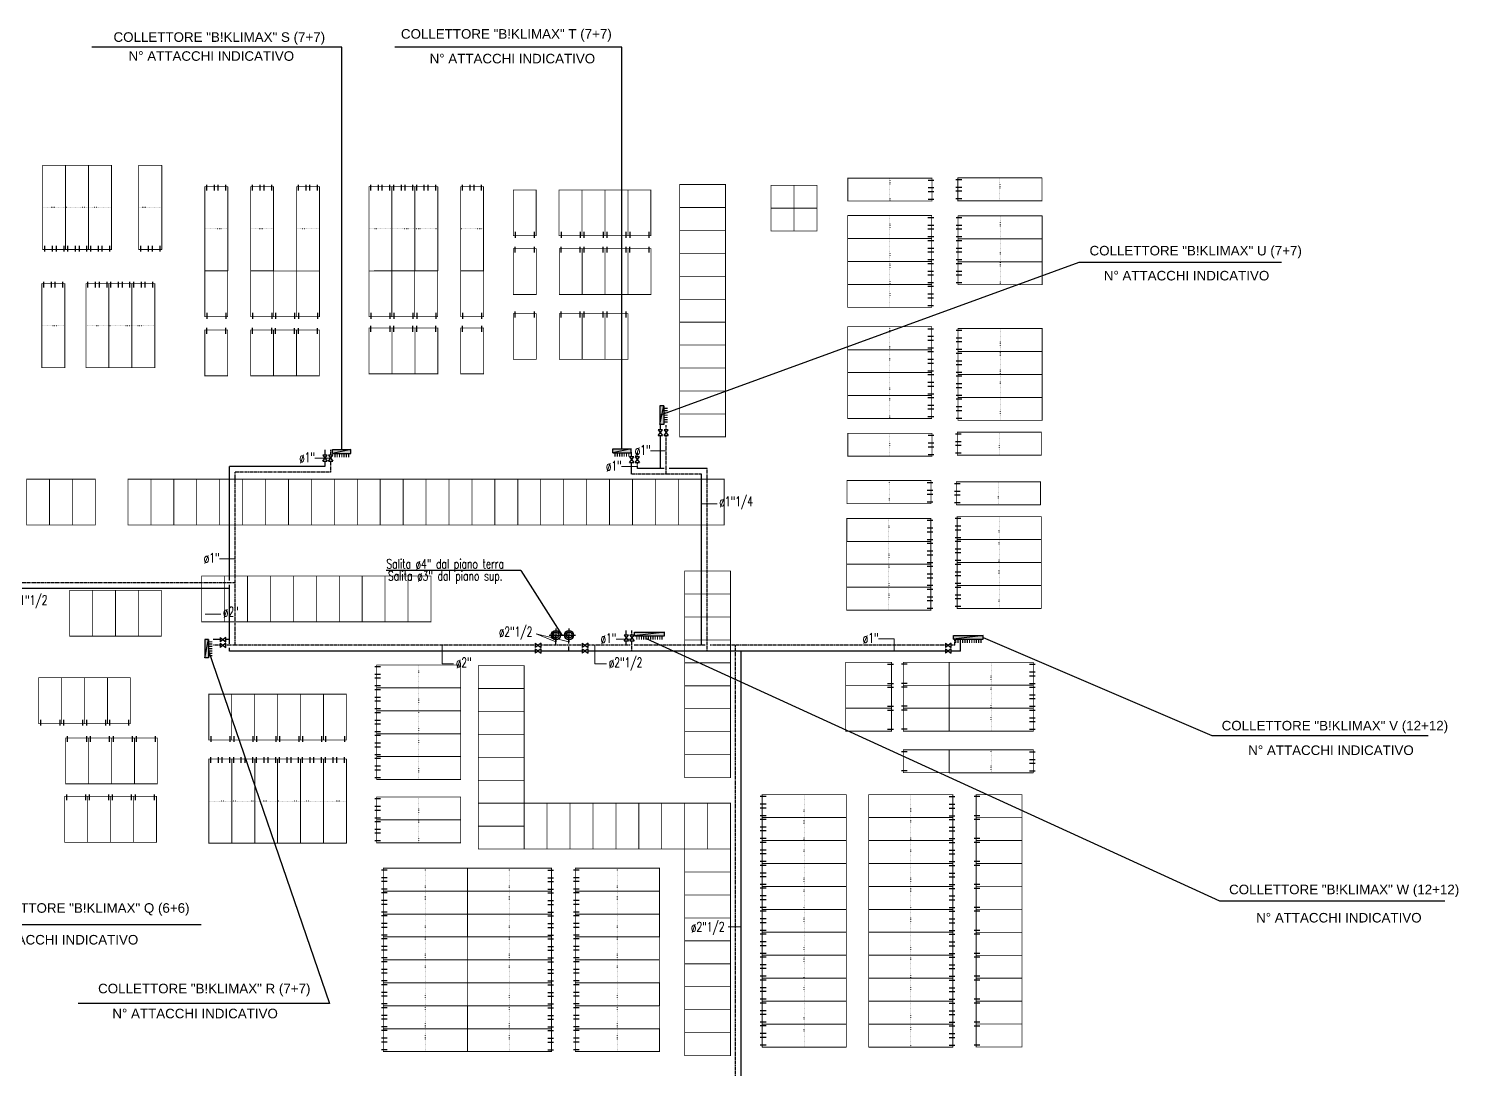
# Model space of a CAD drawing. Header units: millimetres. Extents: x 24747 to 137666, y -34589 to 43444.
# Drawn here: x 114956 to 118697, y 13983 to 16705 of the extents above; entities that cross this region are included whole.
import ezdxf

# ---------------------------------------------------------------- set-up
doc = ezdxf.new("R2010")
doc.units = ezdxf.units.MM
doc.header["$LTSCALE"] = 10
for name, pattern in [('ACAD_ISO07W100', [3, 0, -3]), ('DASHDOT', [25.4, 12.7, -6.35, 0, -6.35]), ('HIDDEN', [0.375, 0.25, -0.125])]:
    doc.linetypes.add(name, pattern=pattern)
for name, color, linetype in [('Collettori Maxi', 7, 'Continuous'), ('Pannelli', 7, 'Continuous'), ('TUBAZIONI', 6, 'Continuous')]:
    doc.layers.add(name, color=color, linetype=linetype)
doc.styles.add('ARIAL', font='arial.ttf')
doc.styles.add('ROMANS', font='romans')

# ---------------------------------------------------------------- blocks, each defined once
blk = doc.blocks.new('1200')
at = {"layer": 'Pannelli', "color": 4}
for p, q in [((0.05, 1.1), (0.05, 1.25)), ((0.55, 1.1), (0.55, 1.25))]:
    blk.add_line(p, q, dxfattribs=at)
at = {"layer": 'Pannelli', "linetype": 'ACAD_ISO07W100', "ltscale": 0.07}
blk.add_line((0.6, 0.6), (0, 0.6), dxfattribs=at)
at = {"layer": 'Pannelli', "color": 4, "const_width": 0.02}
blk.add_lwpolyline([(0, 1.2), (0, 0), (0.6, 0), (0.6, 1.2), (0, 1.2)], dxfattribs=at)
blk = doc.blocks.new('colonna')
at = {"layer": 'TUBAZIONI', "color": 1, "linetype": 'DASHDOT'}
for p, q in [((-17, 0), (17, 0)), ((0, 17.2), (0, -17.2))]:
    blk.add_line(p, q, dxfattribs=at)
at = {"layer": 'TUBAZIONI', "color": 1}
for radius in [12, 8]:
    blk.add_circle((0, 0), radius, dxfattribs=at)
blk.add_arc((4, 0), 10, 130.4205, 229.5795, dxfattribs=at)
blk = doc.blocks.new('dddd')
at = {"layer": 'Pannelli', "color": 4}
for p, q in [((-164.9, 45.4, 0), (-179.9, 45.4, 0)), ((-164.9, 25.4, 0), (-179.9, 25.4, 0)), ((-164.9, 15.4, 0), (-179.9, 15.4, 0)), ((-164.9, -4.6, 0), (-179.9, -4.6, 0))]:
    blk.add_line(p, q, dxfattribs=at)
at = {"layer": 'Pannelli', "color": 4, "lineweight": 0}
blk.add_line((-174.9, 50.4, 0), (45.1, 50.4, 0), dxfattribs=at)
at = {"layer": 'Pannelli', "color": 4, "linetype": 'ACAD_ISO07W100', "ltscale": 0.07}
blk.add_line((-64.9, 50.4, 0), (-64.9, -9.6, 0), dxfattribs=at)
at = {"layer": 'Pannelli', "color": 4, "const_width": 2, "elevation": 0}
blk.add_lwpolyline([(-174.9, -9.6), (45.1, -9.6), (45.1, 50.4), (-174.9, 50.4), (-174.9, -9.6)], dxfattribs=at)
blk = doc.blocks.new('Coll maxi 7+7')
at = {"layer": 'Collettori Maxi'}
for color, points in [(5, [(0.48, 0), (0.48, -0.1), (0, -0.1)]), (1, [(0, 0), (0, -0.1), (0.48, 0)])]:
    blk.add_hatch(color=color, dxfattribs=at).paths.add_polyline_path(points)
for points in [[(0, 0), (0, -0.1), (0.48, 0), (0, 0)], [(0.48, 0), (0.48, -0.1), (0, -0.1), (0.48, 0)]]:
    blk.add_lwpolyline(points, dxfattribs=at)

msp = doc.modelspace()

# ---------------------------------------------------------------- hatches: boundary and pattern name
at = {"layer": 'Collettori Maxi'}
for color, points in [(5, [(116541.21277, 15116.62289), (116541.21277, 15126.62352), (116619.17305, 15126.62352)]), (1, [(116619.17305, 15116.62289), (116619.17305, 15126.62352), (116541.21277, 15116.62289)]), (5, [(117375.65164, 15108.17465), (117375.65164, 15118.17529), (117453.61192, 15118.17529)]), (1, [(117453.61192, 15108.17465), (117453.61192, 15118.17529), (117375.65164, 15108.17465)])]:
    msp.add_hatch(color=color, dxfattribs=at).paths.add_polyline_path(points)

# ---------------------------------------------------------------- linework, layer by layer
for p, q in [((115775.0758, 16656.96629, 0), (115120.98157, 16656.96629, 0)), ((115775.0758, 15604.03234, 0), (115775.0758, 16656.96629, 0)), ((116508.05903, 16656.96629, 0), (115914.15742, 16656.96629, 0)), ((116508.05903, 15605.79945, 0), (116508.05903, 16656.96629, 0)), ((116607.49598, 15694.17004, 0), (117704.37948, 16094.02298, 0)), ((117704.37948, 16094.02298, 0), (118233.85396, 16094.02298, 0)), ((115426.38647, 15077.4285, 0), (115743.11121, 14155.19188, 0)), ((116571.17002, 15110.40471, 0), (118071.37274, 14423.83797, 0)), ((117453.58641, 15112.62427, 0), (118051.6974, 14856.69607, 0)), ((118051.6974, 14856.69607, 0), (118617.33509, 14856.69607, 0)), ((118071.37274, 14423.83797, 0), (118661.40642, 14423.83797, 0)), ((115407.02797, 14361.12935), (114749.33458, 14361.12935)), ((115743.11121, 14155.19188, 0), (115085.41782, 14155.19188, 0))]:
    msp.add_line(p, q, dxfattribs=at)
at = {"layer": 'Collettori Maxi', "color": 6, "const_width": 3.2002, "elevation": 0}
for points in [[(116617.49661, 15712.17118), (116627.49725, 15712.17118)], [(116617.49661, 15706.1708), (116627.49725, 15706.1708)], [(116617.49661, 15700.17042), (116627.49725, 15700.17042)], [(116617.49661, 15694.17004), (116627.49725, 15694.17004)], [(116617.49661, 15688.16966), (116627.49725, 15688.16966)], [(116617.49661, 15682.16928), (116627.49725, 15682.16928)], [(116617.49661, 15676.1689), (116627.49725, 15676.1689)], [(115757.07466, 15594.03171), (115757.07466, 15584.03108)], [(115763.07504, 15594.03171), (115763.07504, 15584.03108)], [(115769.07542, 15594.03171), (115769.07542, 15584.03108)], [(115775.0758, 15594.03171), (115775.0758, 15584.03108)], [(115781.07618, 15594.03171), (115781.07618, 15584.03108)], [(115787.07656, 15594.03171), (115787.07656, 15584.03108)], [(115793.07694, 15594.03171), (115793.07694, 15584.03108)], [(116490.05789, 15595.79882), (116490.05789, 15585.79819)], [(116496.05827, 15595.79882), (116496.05827, 15585.79819)], [(116502.05865, 15595.79882), (116502.05865, 15585.79819)], [(116508.05903, 15595.79882), (116508.05903, 15585.79819)], [(116514.05941, 15595.79882), (116514.05941, 15585.79819)], [(116520.05979, 15595.79882), (116520.05979, 15585.79819)], [(116526.06017, 15595.79882), (116526.06017, 15585.79819)], [(116547.1685, 15116.62289), (116547.1685, 15106.62226)], [(116553.16888, 15116.62289), (116553.16888, 15106.62226)], [(116559.16926, 15116.62289), (116559.16926, 15106.62226)], [(116565.16964, 15116.62289), (116565.16964, 15106.62226)], [(116571.17002, 15116.62289), (116571.17002, 15106.62226)], [(116577.1704, 15116.62289), (116577.1704, 15106.62226)], [(116583.17078, 15116.62289), (116583.17078, 15106.62226)], [(116589.17116, 15116.62289), (116589.17116, 15106.62226)], [(116595.17154, 15116.62289), (116595.17154, 15106.62226)], [(116601.17191, 15116.62289), (116601.17191, 15106.62226)], [(116607.17229, 15116.62289), (116607.17229, 15106.62226)], [(116613.17267, 15116.62289), (116613.17267, 15106.62226)], [(115426.38647, 15101.43002), (115436.38711, 15101.43002)], [(115426.38647, 15095.42964), (115436.38711, 15095.42964)], [(115426.38647, 15089.42926), (115436.38711, 15089.42926)], [(115426.38647, 15083.42888), (115436.38711, 15083.42888)], [(115426.38647, 15077.4285), (115436.38711, 15077.4285)], [(117381.60737, 15108.17465), (117381.60737, 15098.17402)], [(117387.60775, 15108.17465), (117387.60775, 15098.17402)], [(117393.60813, 15108.17465), (117393.60813, 15098.17402)], [(117399.60851, 15108.17465), (117399.60851, 15098.17402)], [(117405.60889, 15108.17465), (117405.60889, 15098.17402)], [(117411.60927, 15108.17465), (117411.60927, 15098.17402)], [(117417.60965, 15108.17465), (117417.60965, 15098.17402)], [(117423.61003, 15108.17465), (117423.61003, 15098.17402)], [(117429.61041, 15108.17465), (117429.61041, 15098.17402)], [(117435.61079, 15108.17465), (117435.61079, 15098.17402)], [(117441.61116, 15108.17465), (117441.61116, 15098.17402)], [(117447.61154, 15108.17465), (117447.61154, 15098.17402)], [(115426.38647, 15071.42812), (115436.38711, 15071.42812)], [(115426.38647, 15065.42775), (115436.38711, 15065.42775)]]:
    msp.add_lwpolyline(points, dxfattribs=at)
at = {"layer": 'Collettori Maxi', "elevation": 0}
for points in [[(116619.17305, 15116.62289), (116619.17305, 15126.62352), (116541.21277, 15116.62289), (116619.17305, 15116.62289)], [(116541.21277, 15116.62289), (116541.21277, 15126.62352), (116619.17305, 15126.62352), (116541.21277, 15116.62289)], [(117453.61192, 15108.17465), (117453.61192, 15118.17529), (117375.65164, 15108.17465), (117453.61192, 15108.17465)], [(117375.65164, 15108.17465), (117375.65164, 15118.17529), (117453.61192, 15118.17529), (117375.65164, 15108.17465)]]:
    msp.add_lwpolyline(points, dxfattribs=at)
at = {"layer": 'Pannelli', "color": 2, "const_width": 2}
for points in [[(116659.18861, 16237.36239), (116779.18861, 16237.36239), (116779.18861, 16297.36239), (116659.18861, 16297.36239)], [(116659.18861, 16177.36239), (116779.18861, 16177.36239), (116779.18861, 16237.36239), (116659.18861, 16237.36239)], [(116659.18861, 16117.36239), (116779.18861, 16117.36239), (116779.18861, 16177.36239), (116659.18861, 16177.36239)], [(116659.18861, 16057.36239), (116779.18861, 16057.36239), (116779.18861, 16117.36239), (116659.18861, 16117.36239)], [(116659.18861, 15997.36239), (116779.18861, 15997.36239), (116779.18861, 16057.36239), (116659.18861, 16057.36239)], [(116659.18861, 15937.36239), (116779.18861, 15937.36239), (116779.18861, 15997.36239), (116659.18861, 15997.36239)], [(116659.18861, 15877.36239), (116779.18861, 15877.36239), (116779.18861, 15937.36239), (116659.18861, 15937.36239)], [(116659.18861, 15817.36239), (116779.18861, 15817.36239), (116779.18861, 15877.36239), (116659.18861, 15877.36239)], [(116659.18861, 15757.36239), (116779.18861, 15757.36239), (116779.18861, 15817.36239), (116659.18861, 15817.36239)], [(116659.18861, 15697.36239), (116779.18861, 15697.36239), (116779.18861, 15757.36239), (116659.18861, 15757.36239)], [(116659.18861, 15637.36239), (116779.18861, 15637.36239), (116779.18861, 15697.36239), (116659.18861, 15697.36239)], [(114950.28379, 15526.67099), (114950.28379, 15406.67099), (115010.28379, 15406.67099), (115010.28379, 15526.67099)], [(115010.28379, 15526.67099), (115010.28379, 15406.67099), (115070.28379, 15406.67099), (115070.28379, 15526.67099)], [(115070.28379, 15526.67099), (115070.28379, 15406.67099), (115130.28379, 15406.67099), (115130.28379, 15526.67099)], [(115215.63561, 15526.67099), (115215.63561, 15406.67099), (115275.63561, 15406.67099), (115275.63561, 15526.67099)], [(115275.63561, 15526.67099), (115275.63561, 15406.67099), (115335.63561, 15406.67099), (115335.63561, 15526.67099)], [(115335.63561, 15526.67099), (115335.63561, 15406.67099), (115395.63561, 15406.67099), (115395.63561, 15526.67099)], [(115395.63561, 15526.67099), (115395.63561, 15406.67099), (115455.63561, 15406.67099), (115455.63561, 15526.67099)], [(115455.63561, 15526.67099), (115455.63561, 15406.67099), (115515.63561, 15406.67099), (115515.63561, 15526.67099)], [(115515.63561, 15526.67099), (115515.63561, 15406.67099), (115575.63561, 15406.67099), (115575.63561, 15526.67099)], [(115575.63561, 15526.67099), (115575.63561, 15406.67099), (115635.63561, 15406.67099), (115635.63561, 15526.67099)], [(115635.63561, 15526.67099), (115635.63561, 15406.67099), (115695.63561, 15406.67099), (115695.63561, 15526.67099)], [(115695.63561, 15526.67099), (115695.63561, 15406.67099), (115755.63561, 15406.67099), (115755.63561, 15526.67099)], [(115755.63561, 15526.67099), (115755.63561, 15406.67099), (115815.63561, 15406.67099), (115815.63561, 15526.67099)], [(115815.63561, 15526.67099), (115815.63561, 15406.67099), (115875.63561, 15406.67099), (115875.63561, 15526.67099)], [(115875.63561, 15526.67099), (115875.63561, 15406.67099), (115935.63561, 15406.67099), (115935.63561, 15526.67099)], [(115935.63561, 15526.67099), (115935.63561, 15406.67099), (115995.63561, 15406.67099), (115995.63561, 15526.67099)], [(115995.63561, 15526.67099), (115995.63561, 15406.67099), (116055.63561, 15406.67099), (116055.63561, 15526.67099)], [(116055.63561, 15526.67099), (116055.63561, 15406.67099), (116115.63561, 15406.67099), (116115.63561, 15526.67099)], [(116115.63561, 15526.67099), (116115.63561, 15406.67099), (116175.63561, 15406.67099), (116175.63561, 15526.67099)], [(116175.63561, 15526.67099), (116175.63561, 15406.67099), (116235.63561, 15406.67099), (116235.63561, 15526.67099)], [(116235.63561, 15526.67099), (116235.63561, 15406.67099), (116295.63561, 15406.67099), (116295.63561, 15526.67099)], [(116295.63561, 15526.67099), (116295.63561, 15406.67099), (116355.63561, 15406.67099), (116355.63561, 15526.67099)], [(116355.63561, 15526.67099), (116355.63561, 15406.67099), (116415.63561, 15406.67099), (116415.63561, 15526.67099)], [(116415.63561, 15526.67099), (116415.63561, 15406.67099), (116475.63561, 15406.67099), (116475.63561, 15526.67099)], [(116475.63561, 15526.67099), (116475.63561, 15406.67099), (116535.63561, 15406.67099), (116535.63561, 15526.67099)], [(116535.63561, 15526.67099), (116535.63561, 15406.67099), (116595.63561, 15406.67099), (116595.63561, 15526.67099)], [(116595.63561, 15526.67099), (116595.63561, 15406.67099), (116655.63561, 15406.67099), (116655.63561, 15526.67099)], [(116655.63561, 15526.67099), (116655.63561, 15406.67099), (116715.63561, 15406.67099), (116715.63561, 15526.67099)], [(116715.63561, 15526.67099), (116715.63561, 15406.67099), (116775.63561, 15406.67099), (116775.63561, 15526.67099)], [(115408.36282, 15273.62908), (115408.36282, 15153.62908), (115468.36282, 15153.62908), (115468.36282, 15273.62908)], [(115468.36282, 15273.62908), (115468.36282, 15153.62908), (115528.36282, 15153.62908), (115528.36282, 15273.62908)], [(115528.36282, 15273.62908), (115528.36282, 15153.62908), (115588.36282, 15153.62908), (115588.36282, 15273.62908)], [(115588.36282, 15273.62908), (115588.36282, 15153.62908), (115648.36282, 15153.62908), (115648.36282, 15273.62908)], [(115648.36282, 15273.62908), (115648.36282, 15153.62908), (115708.36282, 15153.62908), (115708.36282, 15273.62908)], [(115708.36282, 15273.62908), (115708.36282, 15153.62908), (115768.36282, 15153.62908), (115768.36282, 15273.62908)], [(115768.36282, 15273.62908), (115768.36282, 15153.62908), (115828.36282, 15153.62908), (115828.36282, 15273.62908)], [(115828.36282, 15273.62908), (115828.36282, 15153.62908), (115888.36282, 15153.62908), (115888.36282, 15273.62908)], [(115888.36282, 15273.62908), (115888.36282, 15153.62908), (115948.36282, 15153.62908), (115948.36282, 15273.62908)], [(115948.36282, 15273.62908), (115948.36282, 15153.62908), (116008.36282, 15153.62908), (116008.36282, 15273.62908)], [(116672.26366, 15226.4037), (116792.26366, 15226.4037), (116792.26366, 15286.4037), (116672.26366, 15286.4037)], [(116672.26366, 15166.4037), (116792.26366, 15166.4037), (116792.26366, 15226.4037), (116672.26366, 15226.4037)], [(116672.26366, 15106.4037), (116792.26366, 15106.4037), (116792.26366, 15166.4037), (116672.26366, 15166.4037)], [(116672.26366, 15046.4037), (116792.26366, 15046.4037), (116792.26366, 15106.4037), (116672.26366, 15106.4037)], [(116132.26366, 14979.32469), (116252.26366, 14979.32469), (116252.26366, 15039.32469), (116132.26366, 15039.32469)], [(116672.26366, 14986.4037), (116792.26366, 14986.4037), (116792.26366, 15046.4037), (116672.26366, 15046.4037)], [(116132.26366, 14919.32469), (116252.26366, 14919.32469), (116252.26366, 14979.32469), (116132.26366, 14979.32469)], [(116672.26366, 14926.4037), (116792.26366, 14926.4037), (116792.26366, 14986.4037), (116672.26366, 14986.4037)], [(116672.26366, 14866.4037), (116792.26366, 14866.4037), (116792.26366, 14926.4037), (116672.26366, 14926.4037)], [(116132.26366, 14859.32469), (116252.26366, 14859.32469), (116252.26366, 14919.32469), (116132.26366, 14919.32469)], [(116132.26366, 14799.32469), (116252.26366, 14799.32469), (116252.26366, 14859.32469), (116132.26366, 14859.32469)], [(116672.26366, 14806.4037), (116792.26366, 14806.4037), (116792.26366, 14866.4037), (116672.26366, 14866.4037)], [(116132.26366, 14739.32469), (116252.26366, 14739.32469), (116252.26366, 14799.32469), (116132.26366, 14799.32469)], [(116672.26366, 14746.4037), (116792.26366, 14746.4037), (116792.26366, 14806.4037), (116672.26366, 14806.4037)], [(116132.26366, 14679.32469), (116252.26366, 14679.32469), (116252.26366, 14739.32469), (116132.26366, 14739.32469)], [(116132.26366, 14619.32469), (116252.26366, 14619.32469), (116252.26366, 14679.32469), (116132.26366, 14679.32469)], [(116252.26366, 14679.32469), (116252.26366, 14559.32469), (116312.26366, 14559.32469), (116312.26366, 14679.32469)], [(116312.26366, 14679.32469), (116312.26366, 14559.32469), (116372.26366, 14559.32469), (116372.26366, 14679.32469)], [(116372.26366, 14679.32469), (116372.26366, 14559.32469), (116432.26366, 14559.32469), (116432.26366, 14679.32469)], [(116432.26366, 14679.32469), (116432.26366, 14559.32469), (116492.26366, 14559.32469), (116492.26366, 14679.32469)], [(116492.26366, 14679.32469), (116492.26366, 14559.32469), (116552.26366, 14559.32469), (116552.26366, 14679.32469)], [(116552.26366, 14679.32469), (116552.26366, 14559.32469), (116612.26366, 14559.32469), (116612.26366, 14679.32469)], [(116612.26366, 14679.32469), (116612.26366, 14559.32469), (116672.26366, 14559.32469), (116672.26366, 14679.32469)], [(116672.26366, 14679.32469), (116672.26366, 14559.32469), (116732.26366, 14559.32469), (116732.26366, 14679.32469)], [(116732.26366, 14679.32469), (116732.26366, 14559.32469), (116792.26366, 14559.32469), (116792.26366, 14679.32469)], [(116132.26366, 14559.32469), (116252.26366, 14559.32469), (116252.26366, 14619.32469), (116132.26366, 14619.32469)], [(116672.26366, 14499.32469), (116792.26366, 14499.32469), (116792.26366, 14559.32469), (116672.26366, 14559.32469)], [(116672.26366, 14439.32469), (116792.26366, 14439.32469), (116792.26366, 14499.32469), (116672.26366, 14499.32469)], [(116672.26366, 14379.32469), (116792.26366, 14379.32469), (116792.26366, 14439.32469), (116672.26366, 14439.32469)], [(116672.26366, 14319.32469), (116792.26366, 14319.32469), (116792.26366, 14379.32469), (116672.26366, 14379.32469)], [(116672.26366, 14259.32469), (116792.26366, 14259.32469), (116792.26366, 14319.32469), (116672.26366, 14319.32469)], [(116672.26366, 14199.32469), (116792.26366, 14199.32469), (116792.26366, 14259.32469), (116672.26366, 14259.32469)], [(116672.26366, 14139.32469), (116792.26366, 14139.32469), (116792.26366, 14199.32469), (116672.26366, 14199.32469)], [(116672.26366, 14079.32469), (116792.26366, 14079.32469), (116792.26366, 14139.32469), (116672.26366, 14139.32469)], [(116672.26366, 14019.32469), (116792.26366, 14019.32469), (116792.26366, 14079.32469), (116672.26366, 14079.32469)]]:
    msp.add_lwpolyline(points, close=True, dxfattribs=at)
at = {"layer": 'Pannelli', "color": 2, "const_width": 2, "elevation": 0}
for points in [[(116898.31574, 16294.97348), (116898.31574, 16234.97348), (116958.31574, 16234.97348), (116958.31574, 16294.97348), (116898.31574, 16294.97348)], [(116958.31574, 16294.97348), (116958.31574, 16234.97348), (117018.31574, 16234.97348), (117018.31574, 16294.97348), (116958.31574, 16294.97348)]]:
    msp.add_lwpolyline(points, dxfattribs=at)
at = {"layer": 'Pannelli', "color": 2, "const_width": 2}
for points in [[(116898.31574, 16235.92109), (116898.31574, 16175.92109), (116958.31574, 16175.92109), (116958.31574, 16235.92109), (116898.31574, 16235.92109)], [(116958.31574, 16235.92109), (116958.31574, 16175.92109), (117018.31574, 16175.92109), (117018.31574, 16235.92109), (116958.31574, 16235.92109)]]:
    msp.add_lwpolyline(points, dxfattribs=at)
at = {"layer": 'Pannelli', "color": 2, "const_width": 2, "elevation": 0}
for points in [[(115062.98254, 15236.16399), (115062.98254, 15116.16399), (115122.98254, 15116.16399), (115122.98254, 15236.16399)], [(115122.98254, 15236.16399), (115122.98254, 15116.16399), (115182.98254, 15116.16399), (115182.98254, 15236.16399)], [(115182.98254, 15236.16399), (115182.98254, 15116.16399), (115242.98254, 15116.16399), (115242.98254, 15236.16399)], [(115242.98254, 15236.16399), (115242.98254, 15116.16399), (115302.98254, 15116.16399), (115302.98254, 15236.16399)]]:
    msp.add_lwpolyline(points, close=True, dxfattribs=at)
at = {"layer": 'TUBAZIONI', "color": 7}
for p, q in [((116603.19082, 15640.97712, 0), (116614.44082, 15655.97712, 0)), ((116603.19082, 15655.97712, 0), (116614.44082, 15640.97712, 0)), ((116618.19082, 15640.97712, 0), (116629.44082, 15655.97712, 0)), ((116618.19082, 15655.97712, 0), (116629.44082, 15640.97712, 0)), ((115725.32778, 15574.14346), (115736.57778, 15589.14346)), ((115725.32778, 15589.14346), (115736.57778, 15574.14346)), ((115740.32778, 15574.14346), (115751.57778, 15589.14346)), ((115740.32778, 15589.14346), (115751.57778, 15574.14346)), ((116527.76619, 15570.5808, 0), (116539.01619, 15585.5808, 0)), ((116527.76619, 15585.5808, 0), (116539.01619, 15570.5808, 0)), ((116542.76619, 15570.5808, 0), (116554.01619, 15585.5808, 0)), ((116542.76619, 15585.5808, 0), (116554.01619, 15570.5808, 0)), ((116513.72834, 15104.13277, 0), (116524.97834, 15119.13277, 0)), ((116513.72834, 15119.13277, 0), (116524.97834, 15104.13277, 0)), ((116528.72834, 15104.13277, 0), (116539.97834, 15119.13277, 0)), ((116528.72834, 15119.13277, 0), (116539.97834, 15104.13277, 0)), ((115456.57226, 15112.97759, 0), (115471.57226, 15101.72759, 0)), ((115471.57226, 15112.97759, 0), (115456.57226, 15101.72759, 0)), ((115456.57226, 15097.97759, 0), (115471.57226, 15086.72759, 0)), ((115471.57226, 15097.97759, 0), (115456.57226, 15086.72759, 0)), ((116281.49536, 15097.97759, 0), (116296.49536, 15086.72759, 0)), ((116296.49536, 15097.97759, 0), (116281.49536, 15086.72759, 0)), ((116281.49536, 15082.97759, 0), (116296.49536, 15071.72759, 0)), ((116296.49536, 15082.97759, 0), (116281.49536, 15071.72759, 0)), ((116404.47343, 15097.97759, 0), (116419.47343, 15086.72759, 0)), ((116419.47343, 15097.97759, 0), (116404.47343, 15086.72759, 0)), ((116404.47343, 15082.97759, 0), (116419.47343, 15071.72759, 0)), ((116419.47343, 15082.97759, 0), (116404.47343, 15071.72759, 0)), ((117354.2779, 15097.97759, 0), (117369.2779, 15086.72759, 0)), ((117369.2779, 15097.97759, 0), (117354.2779, 15086.72759, 0)), ((117354.2779, 15082.97759, 0), (117369.2779, 15071.72759, 0)), ((117369.2779, 15082.97759, 0), (117354.2779, 15071.72759, 0))]:
    msp.add_line(p, q, dxfattribs=at)
at = {"layer": 'TUBAZIONI', "linetype": 'HIDDEN'}
for p, q in [((116623.81582, 15539.64145, 0), (116623.81582, 15640.97712, 0)), ((115745.95278, 15603.07695), (115745.95278, 15589.14346)), ((115745.95278, 15574.14346), (115745.95278, 15545.20998)), ((116548.39119, 15554.64145, 0), (116548.39119, 15570.5808, 0)), ((115496.12783, 15092.35259, 0), (115496.12783, 15545.20998, 0)), ((115745.95278, 15545.20998), (115496.12783, 15545.20998)), ((116716.20901, 15539.64145, 0), (116533.39119, 15539.64145, 0)), ((116731.20901, 15077.35259, 0), (116731.20901, 15554.64145, 0)), ((115496.12783, 15255.51125, 0), (114799.50128, 15255.51125, 0)), ((116335.07861, 15092.35259, 0), (116335.07861, 15118.88685, 0)), ((115456.57226, 15092.35259, 0), (115437.45646, 15092.35259, 0)), ((116281.49536, 15092.35259, 0), (115496.12783, 15092.35259, 0)), ((116529.25991, 15092.35259, 0), (116419.47343, 15092.35259, 0)), ((116726.08233, 15092.35259, 0), (116539.50172, 15092.35259, 0)), ((116830.82415, 15092.35259, 0), (116739.01227, 15092.35259, 0)), ((116805.23365, 15079.68081, 0), (116805.23365, 15092.35259, 0)), ((117354.2779, 15092.35259, 0), (116830.82415, 15092.35259, 0)), ((117378.83347, 15092.35259, 0), (117369.2779, 15092.35259, 0)), ((116805.23365, 13875.83419, 0), (116805.23365, 15075.3301, 0))]:
    msp.add_line(p, q, dxfattribs=at)
at = {"layer": 'TUBAZIONI'}
for p, q in [((115730.95278, 15603.07695), (115730.95278, 15589.14346)), ((115730.95278, 15574.14346), (115730.95278, 15560.20998)), ((115481.12783, 15261.49403, 0), (115481.12783, 15560.20998, 0)), ((115730.95278, 15560.20998), (115481.12783, 15560.20998)), ((116618.68268, 15554.64145, 0), (116548.39119, 15554.64145, 0)), ((116731.20901, 15554.64145, 0), (116631.47793, 15554.64145, 0)), ((115481.12783, 15240.51125, 0), (113033.74054, 15240.51125, 0)), ((115481.12783, 15096.35247, 0), (115481.12783, 15250.71908, 0)), ((116369.43409, 15096.7416, 0), (116369.43409, 15118.88685, 0)), ((115456.57226, 15107.35259, 0), (115438.13299, 15107.35259, 0)), ((115481.12783, 15107.35259, 0), (115471.57226, 15107.35259, 0)), ((115481.12783, 15077.35259, 0), (115481.12783, 15085.83006, 0)), ((116281.49536, 15077.35259, 0), (115481.12783, 15077.35259, 0)), ((116404.47343, 15077.35259, 0), (116296.49536, 15077.35259, 0)), ((116369.43409, 15077.35259, 0), (116369.43409, 15088.88486, 0)), ((117354.2779, 15077.35259, 0), (116419.47343, 15077.35259, 0)), ((116820.23365, 13883.61381, 0), (116820.23365, 15077.35259, 0))]:
    msp.add_line(p, q, dxfattribs=at)
at = {"layer": 'TUBAZIONI', "color": 1, "lineweight": 0}
for p, q in [((116582.53802, 15600.87633, 0), (116623.81582, 15600.87633, 0)), ((115704.67498, 15581.64346, 0), (115745.95278, 15581.64346)), ((116507.11338, 15559.73466, 0), (116548.39119, 15559.73466, 0)), ((116716.20901, 15462.29015, 0), (116757.48681, 15462.29015, 0)), ((115454.85002, 15318.78129, 0), (115496.12783, 15318.78129, 0)), ((115417.22699, 15173.53578, 0), (115458.50479, 15173.53578, 0)), ((116283.72909, 15122.69084), (116369.43409, 15101.71826)), ((116283.72909, 15122.69084), (116335.07861, 15101.71826)), ((116037.33286, 15043.93912), (116037.33286, 15092.35259, 0)), ((116437.59673, 15043.93912), (116437.59673, 15092.35259, 0)), ((116493.07553, 15108.7563, 0), (116534.35334, 15108.7563, 0)), ((117179.05381, 15109.34016, 0), (117220.33162, 15109.34016)), ((117220.33162, 15109.34016), (117220.33162, 15077.35259, 0)), ((116067.69268, 15043.93912), (116037.33286, 15043.93912)), ((116467.95655, 15043.93912), (116437.59673, 15043.93912)), ((116786.14009, 14356.12938, 0), (116820.23365, 14356.12938, 0))]:
    msp.add_line(p, q, dxfattribs=at)
at = {"layer": 'TUBAZIONI', "color": 1, "linetype": 'Continuous'}
for p, q in [((116243.15905, 15287.86463, 0), (115890.86276, 15287.86463, 0)), ((116243.15905, 15287.86463), (116351.60047, 15118.3106))]:
    msp.add_line(p, q, dxfattribs=at)
at = {"layer": 'TUBAZIONI', "color": 7, "elevation": 0}
for points in [[(116614.44082, 15655.97712), (116603.19082, 15655.97712)], [(116603.19082, 15640.97712), (116614.44082, 15640.97712)], [(116629.44082, 15655.97712), (116618.19082, 15655.97712)], [(116618.19082, 15640.97712), (116629.44082, 15640.97712)], [(116539.01619, 15585.5808), (116527.76619, 15585.5808)], [(116527.76619, 15570.5808), (116539.01619, 15570.5808)], [(116554.01619, 15585.5808), (116542.76619, 15585.5808)], [(116542.76619, 15570.5808), (116554.01619, 15570.5808)], [(116524.97834, 15119.13277), (116513.72834, 15119.13277)], [(116539.97834, 15119.13277), (116528.72834, 15119.13277)], [(115456.57226, 15112.97759), (115456.57226, 15101.72759)], [(115456.57226, 15097.97759), (115456.57226, 15086.72759)], [(115471.57226, 15101.72759), (115471.57226, 15112.97759)], [(115471.57226, 15086.72759), (115471.57226, 15097.97759)], [(116281.49536, 15097.97759), (116281.49536, 15086.72759)], [(116281.49536, 15082.97759), (116281.49536, 15071.72759)], [(116296.49536, 15086.72759), (116296.49536, 15097.97759)], [(116296.49536, 15071.72759), (116296.49536, 15082.97759)], [(116404.47343, 15097.97759), (116404.47343, 15086.72759)], [(116404.47343, 15082.97759), (116404.47343, 15071.72759)], [(116419.47343, 15086.72759), (116419.47343, 15097.97759)], [(116419.47343, 15071.72759), (116419.47343, 15082.97759)], [(116513.72834, 15104.13277), (116524.97834, 15104.13277)], [(116528.72834, 15104.13277), (116539.97834, 15104.13277)], [(117354.2779, 15097.97759), (117354.2779, 15086.72759)], [(117354.2779, 15082.97759), (117354.2779, 15071.72759)], [(117369.2779, 15086.72759), (117369.2779, 15097.97759)], [(117369.2779, 15071.72759), (117369.2779, 15082.97759)]]:
    msp.add_lwpolyline(points, dxfattribs=at)
at = {"layer": 'TUBAZIONI', "elevation": 0}
for points in [[(116608.81582, 15655.97712), (116608.81582, 15667.7573)], [(116608.81582, 15554.64145), (116608.81582, 15640.97712)], [(116533.39119, 15585.5808), (116533.39119, 15597.36097)], [(116533.39119, 15539.64145), (116533.39119, 15570.5808)], [(116716.20901, 15092.35259), (116716.20901, 15539.64145)], [(116519.35334, 15119.13277), (116519.35334, 15130.91295)], [(115481.12783, 15107.35259), (115471.57226, 15107.35259)], [(116519.35334, 15092.35259), (116519.35334, 15104.13277)], [(117393.83347, 15077.35259), (117369.2779, 15077.35259)], [(117393.83347, 15077.35259), (117393.83347, 15109.76092)]]:
    msp.add_lwpolyline(points, dxfattribs=at)
at = {"layer": 'TUBAZIONI', "linetype": 'HIDDEN', "elevation": 0}
for points in [[(116623.81582, 15655.97712), (116623.81582, 15667.7573)], [(116548.39119, 15585.5808), (116548.39119, 15597.36097)], [(116534.35334, 15119.13277), (116534.35334, 15130.91295)], [(115496.12783, 15092.35259), (115471.57226, 15092.35259)], [(116404.47343, 15092.35259), (116296.49536, 15092.35259)], [(116534.35334, 15077.35259), (116534.35334, 15104.13277)], [(117378.83347, 15092.35259), (117369.2779, 15092.35259)], [(117378.83347, 15092.35259), (117378.83347, 15109.76092)]]:
    msp.add_lwpolyline(points, dxfattribs=at)
at = {"layer": 'TUBAZIONI', "color": 7}
for points in [[(115736.57778, 15589.14346), (115725.32778, 15589.14346)], [(115725.32778, 15574.14346), (115736.57778, 15574.14346)], [(115751.57778, 15589.14346), (115740.32778, 15589.14346)], [(115740.32778, 15574.14346), (115751.57778, 15574.14346)]]:
    msp.add_lwpolyline(points, dxfattribs=at)

# ---------------------------------------------------------------- block references
at = {"layer": 'Collettori Maxi', "yscale": 100.0063257411093, "zscale": 100.0063257411093}
for p, xscale, rotation in [((116617.49661, 15670.16852, 0), -100.0063257411093, 270), ((115799.07732, 15594.03171, 0), 100.0063257411093, 180), ((116532.06055, 15595.79882, 0), 100.0063257411093, 180), ((115426.38647, 15059.42737, 0), -100.0063257411093, 270)]:
    msp.add_blockref('Coll maxi 7+7', p, dxfattribs=dict(at, xscale=xscale, rotation=rotation))
at = {"layer": 'Pannelli', "lineweight": 0, "xscale": -1}
for p, rotation in [((115002.12913, 16302.23206, 0), 270), ((115062.12912, 16302.21723, 0), 270), ((115122.12912, 16302.2024, 0), 270), ((115253.43581, 16302.23206, 0), 270), ((117558.12093, 15510.24603, 0), 180), ((117560.14527, 15419.13357, 0), 180), ((117560.13044, 15359.13357, 0), 180), ((117560.11561, 15299.13358, 0), 180), ((117560.10077, 15239.11875, 0), 180), ((116041.24894, 15031.43774, 0), 180), ((116041.24961, 14971.43395, 0), 180), ((116041.25187, 14911.43015, 0), 180), ((116041.23704, 14851.43015, 0), 180), ((116041.23771, 14791.42636, 0), 180), ((117050.00231, 14692.10305, 0), 180), ((116041.23704, 14685.93968, 0), 180), ((116041.23771, 14625.93589, 0), 180), ((117049.98748, 14632.10305, 0), 180), ((117049.98681, 14572.09316, 0), 180), ((117049.98748, 14512.08937, 0), 180), ((116058.79228, 14499.94178, 0), 180), ((116561.17032, 14499.94178, 0), 180), ((116058.79295, 14439.93798, 0), 180), ((116561.17099, 14439.93798, 0), 180), ((117049.98974, 14452.08557, 0), 180), ((116058.79521, 14379.93419, 0), 180), ((116561.17325, 14379.93419, 0), 180), ((117049.97491, 14392.08558, 0), 180), ((116058.78038, 14319.93419, 0), 180), ((116561.15842, 14319.93419, 0), 180), ((117049.99108, 14332.07569, 0), 180), ((116058.78105, 14259.93039, 0), 180), ((116561.15909, 14259.93039, 0), 180), ((117049.99175, 14272.07189, 0), 180), ((117049.99401, 14212.0681, 0), 180), ((116058.78331, 14199.9266, 0), 180), ((116561.16134, 14199.9266, 0), 180), ((116058.76848, 14139.9266, 0), 180), ((116561.14651, 14139.9266, 0), 180), ((117049.97918, 14152.0681, 0), 180), ((116058.78331, 14079.94143, 0), 180), ((116561.16134, 14079.94143, 0), 180), ((117049.96435, 14092.09696, 0), 180)]:
    msp.add_blockref('dddd', p, dxfattribs=dict(at, rotation=rotation))
for p in [(117144.36643, 16263.73752, 0), (117143.86455, 16165.8049), (117143.84972, 16105.79007), (117143.83489, 16045.79007), (117143.82006, 15985.79007), (117142.0242, 15472.52171, 0), (117141.52424, 15373.75864), (117141.5094, 15313.74381), (117141.49457, 15253.74381), (117141.47974, 15193.74381)]:
    msp.add_blockref('dddd', p, dxfattribs=at)
at = {"layer": 'Pannelli', "lineweight": 0}
for p in [(117561.94113, 16264.27053, 0), (117562.443, 16164.89951), (117562.45784, 16104.88468), (117562.47267, 16044.88469), (117562.44509, 15870.39159, 0), (117562.45992, 15810.37676, 0), (117562.47475, 15750.37677, 0), (117562.48958, 15690.37677, 0), (117560.46525, 15599.26431, 0)]:
    msp.add_blockref('dddd', p, dxfattribs=at)
for p, rotation in [((115426.34625, 16116.58393, 0), 270), ((115546.35384, 16116.58502, 0), 270), ((115666.35917, 16116.58005, 0), 270), ((115855.61785, 16116.58307, 0), 270), ((115915.62165, 16116.58362, 0), 270), ((115975.62544, 16116.58416, 0), 270), ((116095.63303, 16116.58524, 0), 270), ((114999.88204, 15863.22084, 0), 270), ((115115.49205, 15863.22084, 0), 270), ((115175.49205, 15863.23567, 0), 270), ((115235.49205, 15863.22084, 0), 270), ((117143.82406, 15915.76653), 180), ((117143.83889, 15855.76653), 180), ((117143.85372, 15795.76653), 180), ((117143.86855, 15735.7517), 180), ((117144.36851, 15636.98863, 0), 180), ((117409.3892, 15038.19153, 0), 180), ((117409.39145, 14978.18774, 0), 180), ((117409.38471, 14918.18205, 0), 180), ((117409.38471, 14809.40548, 0), 180), ((115436.82284, 14619.92241), 270), ((115496.82284, 14619.93724), 270), ((115556.82283, 14619.95207), 270), ((115616.82283, 14619.95207), 270), ((115676.82283, 14619.9669), 270), ((115736.82283, 14619.98173), 270), ((117198.99093, 14692.09316, 0), 180), ((117198.99319, 14632.0981, 0), 180), ((117198.99093, 14572.09431, 0), 180), ((117198.99093, 14512.08442, 0), 180), ((116148.96939, 14499.94178, 0), 180), ((116148.96872, 14439.93798, 0), 180), ((117198.9833, 14452.07454, 0), 180), ((116148.96646, 14379.93419, 0), 180), ((117198.98105, 14392.07074, 0), 180), ((116148.98129, 14319.93419, 0), 180), ((117198.98105, 14332.06085, 0), 180), ((116148.98062, 14259.93039, 0), 180), ((117198.97341, 14272.05097, 0), 180), ((117198.97116, 14212.04717, 0), 180), ((116148.97836, 14199.9266, 0), 180), ((116148.99319, 14139.9266, 0), 180), ((117198.97116, 14152.03729, 0), 180), ((116149.00802, 14079.94143, 0), 180), ((117198.97116, 14092.04223, 0), 180)]:
    msp.add_blockref('dddd', p, dxfattribs=dict(at, rotation=rotation))
at = {"layer": 'Pannelli', "yscale": 100.0063257411093, "zscale": 100.0063257411093}
for p, xscale, rotation in [((116283.71242, 16283.33328, 0), 100.0063257411093, 180.0005165738318), ((116403.72001, 16283.33437, 0), 100.0063257411093, 180.0005165738318), ((116463.72381, 16283.33491, 0), 100.0063257411093, 180.0005165738318), ((116523.7276, 16283.33545, 0), 100.0063257411093, 180.0005165738318), ((116583.7314, 16283.33599, 0), 100.0063257411093, 180.0005165738318), ((116284.01139, 16009.70799, 0), -100.0063257411093, 359.9995542895554), ((116404.01898, 16009.70908, 0), -100.0063257411093, 359.9995542895554), ((116464.02277, 16009.70962, 0), -100.0063257411093, 359.9995542895554), ((116524.02657, 16009.71016, 0), -100.0063257411093, 359.9995542895554), ((116584.03036, 16009.7107, 0), -100.0063257411093, 359.9995542895554), ((115476.77907, 16071.50306, 0), 100.0063257411093, 180.0005165738318), ((115596.78666, 16071.50415, 0), 100.0063257411093, 180.0005165738318), ((115656.79046, 16071.50166, 0), 100.0063257411093, 180.0005165738318), ((115716.79199, 16071.49918, 0), 100.0063257411093, 180.0005165738318), ((115906.05067, 16071.50221, 0), 100.0063257411093, 180.0005165738318), ((115966.05447, 16071.50275, 0), 100.0063257411093, 180.0005165738318), ((116026.05826, 16071.50329, 0), 100.0063257411093, 180.0005165738318), ((116146.06585, 16071.50437, 0), 100.0063257411093, 180.0005165738318), ((116284.01139, 15839.86991, 0), -100.0063257411093, 359.9995542895554), ((116404.01898, 15839.87099, 0), -100.0063257411093, 359.9995542895554), ((116464.02277, 15839.87153, 0), -100.0063257411093, 359.9995542895554), ((116524.02657, 15839.87207, 0), -100.0063257411093, 359.9995542895554), ((115476.78133, 15797.11662, 0), -100.0063257411093, 359.9995542895554), ((115596.78892, 15797.1177, 0), -100.0063257411093, 359.9995542895554), ((115656.49167, 15797.05814, 0), -100.0063257411093, 359.9995542895554), ((115716.49547, 15797.05814, 0), -100.0063257411093, 359.9995542895554), ((115906.34964, 15802.37618, 0), -100.0063257411093, 359.9995542895554), ((115966.35343, 15802.37672, 0), -100.0063257411093, 359.9995542895554), ((116026.35723, 15802.37726, 0), -100.0063257411093, 359.9995542895554), ((116146.36482, 15802.37835, 0), -100.0063257411093, 359.9995542895554), ((117093.3426, 15047.76016, 0), 100.0063257411093, 269.9986781250462), ((117364.30806, 15047.76251, 0), -100.0063257411093, 90), ((115042.03268, 15007.37723, 0), 100.0063257411093, 180.0005165738318), ((115102.03647, 15007.37829, 0), 100.0063257411093, 180.0005165738318), ((115162.04027, 15007.37831, 0), 100.0063257411093, 180.0005165738318), ((115222.04407, 15007.37831, 0), 100.0063257411093, 180.0005165738318), ((115427.25515, 14964.55534, 0), -100.0063257411093, 179.9995542895554), ((115487.25895, 14964.55716, 0), -100.0063257411093, 179.9995542895554), ((115547.26274, 14964.5567, 0), -100.0063257411093, 179.9995542895554), ((115607.26654, 14964.55852, 0), -100.0063257411093, 179.9995542895554), ((115667.27033, 14964.55348, 0), -100.0063257411093, 179.9995542895554), ((115727.27413, 14964.55301, 0), -100.0063257411093, 179.9995542895554), ((117093.34263, 14987.75636, 0), 100.0063257411093, 269.9986781250462), ((117364.31031, 14987.75871, 0), -100.0063257411093, 90), ((117093.34124, 14927.75257, 0), 100.0063257411093, 269.9986781250462), ((117364.31099, 14927.75492, 0), -100.0063257411093, 90), ((115112.72281, 14729.86104, 0), -100.0063257411093, 359.9995542895554), ((115172.72661, 14729.8611, 0), -100.0063257411093, 359.9995542895554), ((115232.7304, 14729.86118, 0), -100.0063257411093, 359.9995542895554), ((115292.7342, 14729.85674, 0), -100.0063257411093, 359.9995542895554), ((117364.31099, 14818.97836, 0), -100.0063257411093, 90), ((117554.92791, 14701.6636), -100.0063257411093, 89.99955428955538), ((115110.25637, 14577.00157), -100.0063257411093, 359.9995542895554), ((115170.26016, 14577.00163), -100.0063257411093, 359.9995542895554), ((115230.26396, 14577.00171), -100.0063257411093, 359.9995542895554), ((115290.26775, 14576.99727), -100.0063257411093, 359.9995542895554), ((117554.92609, 14641.66854), -100.0063257411093, 89.99955428955538), ((117554.92791, 14581.66474), -100.0063257411093, 89.99955428955538), ((117554.92791, 14521.65486), -100.0063257411093, 89.99955428955538), ((117554.9162, 14461.64497), -100.0063257411093, 89.99955428955538), ((117554.91802, 14401.64118), -100.0063257411093, 89.99955428955538), ((117554.91802, 14341.63129), -100.0063257411093, 89.99955428955538), ((117554.90631, 14281.6214), -100.0063257411093, 89.99955428955538), ((117554.90814, 14221.61761), -100.0063257411093, 89.99955428955538), ((117554.90814, 14161.60772), -100.0063257411093, 89.99955428955538), ((117554.90814, 14101.61266), -100.0063257411093, 89.99955428955538)]:
    msp.add_blockref('1200', p, dxfattribs=dict(at, xscale=xscale, rotation=rotation))
at = {"layer": 'TUBAZIONI', "color": 1}
for p in [(116335.07861, 15118.88685), (116369.43409, 15118.88685)]:
    msp.add_blockref('colonna', p, dxfattribs=at)

# ---------------------------------------------------------------- texts
at = {"layer": 'Collettori Maxi', "style": 'ARIAL'}
for s, p in [('COLLETTORE "B!KLIMAX" S (7+7)', (115177.80807, 16670.49307, 0)), ('COLLETTORE "B!KLIMAX" T (7+7)', (115929.81372, 16678.78911, 0)), ('N° ATTACCHI INDICATIVO', (115217.27256, 16620.90226, 0)), ('N° ATTACCHI INDICATIVO', (116004.94873, 16614.17204, 0)), ('COLLETTORE "B!KLIMAX" U (7+7)', (117731.5532, 16111.91603, 0)), ('N° ATTACCHI INDICATIVO', (117768.81125, 16046.54018, 0)), ('COLLETTORE "B!KLIMAX" V (12+12)', (118077.37318, 14869.65267, 0)), ('N° ATTACCHI INDICATIVO', (118146.86307, 14805.33707, 0)), ('COLLETTORE "B!KLIMAX" W (12+12)', (118096.73074, 14441.2073, 0)), ('COLLETTORE "B!KLIMAX" Q (6+6)', (114819.16732, 14392.74812, 0)), ('N° ATTACCHI INDICATIVO', (118167.37057, 14367.31308, 0)), ('N° ATTACCHI INDICATIVO', (114809.51074, 14309.73915, 0)), ('COLLETTORE "B!KLIMAX" R (7+7)', (115137.50127, 14182.1079, 0)), ('N° ATTACCHI INDICATIVO', (115174.75932, 14116.73206, 0))]:
    msp.add_text(s, height=25.0015814, dxfattribs=at).set_placement(p)
at = {"layer": 'TUBAZIONI', "color": 3, "style": 'ROMANS', "width": 0.7}
for s, p in [('ø1"', (116541.66121, 15590.58629, 0)), ('ø1"', (115663.79818, 15571.35343, 0)), ('ø1"', (116466.23658, 15549.44462, 0)), ('ø1"1/4', (116763.16937, 15456.25243, 0)), ('ø1"', (115413.97322, 15308.49125, 0)), ('Salita ø4" dal piano terra', (115891.9395, 15292.86107, 0)), ('Salita ø3" dal piano sup.', (115895.9561, 15261.39317, 0)), ('ø1"1/2', (114917.18258, 15197.91339, 0)), ('ø2"', (115464.18735, 15167.49805, 0)), ('ø2"1/2', (116186.06858, 15115.66041)), ('ø1"', (116452.19873, 15098.46627, 0)), ('ø1"', (117138.17701, 15099.05012, 0)), ('ø2"', (116073.54782, 15034.99018)), ('ø2"1/2', (116473.81169, 15034.99018)), ('ø2"1/2', (116688.86241, 14343.53726, 0))]:
    msp.add_text(s, height=25, dxfattribs=at).set_placement(p)

doc.saveas('drawing.dxf')
